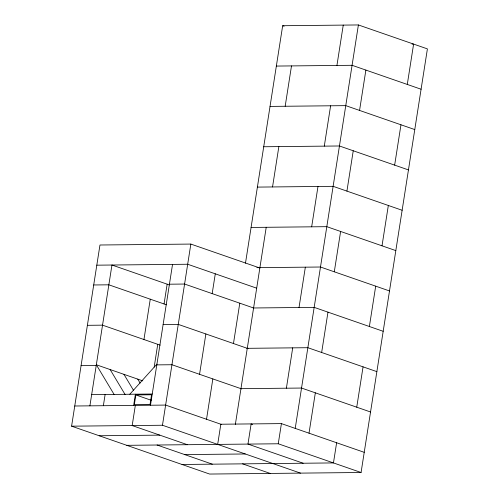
<?xml version="1.0" encoding="UTF-8"?>
<svg xmlns="http://www.w3.org/2000/svg" width="499" height="499" viewBox="0 0 499 499"><rect width="100%" height="100%" fill="white"/><g stroke="black" fill="none" stroke-linecap="round" stroke-linejoin="round"><path stroke-width="0.75" d="M245.477 263.223L282.671 25.723L358.394 24.95L427.406 48.883L361.07 472.497L209.611 474.05L71.594 426.177L99.968 245.003L190.843 244.073L259.848 268.007M89.901 405.849L111.951 265.019L169.342 284.923M103.362 405.712L105.121 394.509M133.651 405.406L135.41 394.198M143.943 339.526L150.261 299.182M135.853 394.94L134.331 404.652L150.037 404.489L151.559 394.778L135.853 394.94L151.228 400.273M135.335 405.388L132.179 425.56L187.387 444.709M154.166 367.145L157.74 344.31M164.059 303.966L167.159 284.168M150.48 405.232L172.535 264.401M300.485 473.121L162.468 425.248L190.843 244.073M199.55 374.306L205.869 333.962M212.181 293.618L215.287 273.82M206.524 419.26L212.842 378.916M217.676 444.397L220.832 424.225L281.417 423.607L364.226 452.325M233.47 343.537L239.788 303.192M235.353 424.443L266.223 227.288M272.541 186.944L278.86 146.6M285.178 106.256L291.497 65.912M286.389 388.203L292.707 347.859M299.026 307.515L305.344 267.171M311.663 226.827L317.982 186.483M324.294 146.138L330.612 105.794M336.931 65.45L343.25 25.106M361.07 472.497L278.255 443.779L281.417 423.607M295.221 428.392L358.394 24.95M309.018 433.176L315.337 392.832M321.655 352.487L327.974 312.143M334.293 271.799L340.611 231.455M346.924 191.111L353.242 150.767M359.561 110.422L365.879 70.078M336.625 442.75L333.463 462.922L182.01 464.475M356.741 407.196L363.06 366.852M369.379 326.508L375.697 286.164M382.016 245.82L388.334 205.476M394.647 165.132L400.965 124.787M407.284 84.443L413.602 44.099L412.049 44.112M129.796 394.254L156.917 364.139M276.352 66.068L352.076 65.294L421.087 89.227M270.034 106.412L345.757 105.638L414.769 129.572M263.715 146.756L339.445 145.982L408.45 169.916M257.397 187.1L333.126 186.327L402.132 210.26M251.078 227.444L326.808 226.671L395.813 250.604M96.806 265.175L187.68 264.245L256.692 288.179M256.879 267.664L320.489 267.015L389.501 290.948M93.706 284.973L108.851 284.817L166.454 304.795M169.435 284.199L184.58 284.043L253.692 308.014M253.199 307.983L314.17 307.359L383.182 331.292M87.387 325.317L102.538 325.161L160.135 345.14M163.117 324.543L178.262 324.387L248.078 348.601M246.88 348.327L307.852 347.703L376.864 371.636M81.075 365.661L96.22 365.505M156.798 364.888L171.943 364.732L241.547 388.871M240.568 388.671L301.533 388.047L370.545 411.981M91.654 394.647L152.239 394.023M74.756 406.005L165.624 405.076L221.244 424.368M71.594 426.177L162.468 425.248M99.201 435.752L159.78 435.134M126.802 445.326L278.255 443.779M184.699 454.589L245.277 453.971M282.671 25.723L284.118 26.229M142.826 380.887L96.332 364.763L114.09 394.416M252.6 424.424L251.128 423.913L247.966 444.085L303.174 463.234M242.589 463.858L270.196 473.432M157.091 445.014L212.3 464.164M137.743 379.121L140.107 383.076M123.939 374.337L133.408 390.149M110.136 369.547L125.13 394.59"/></g></svg>
